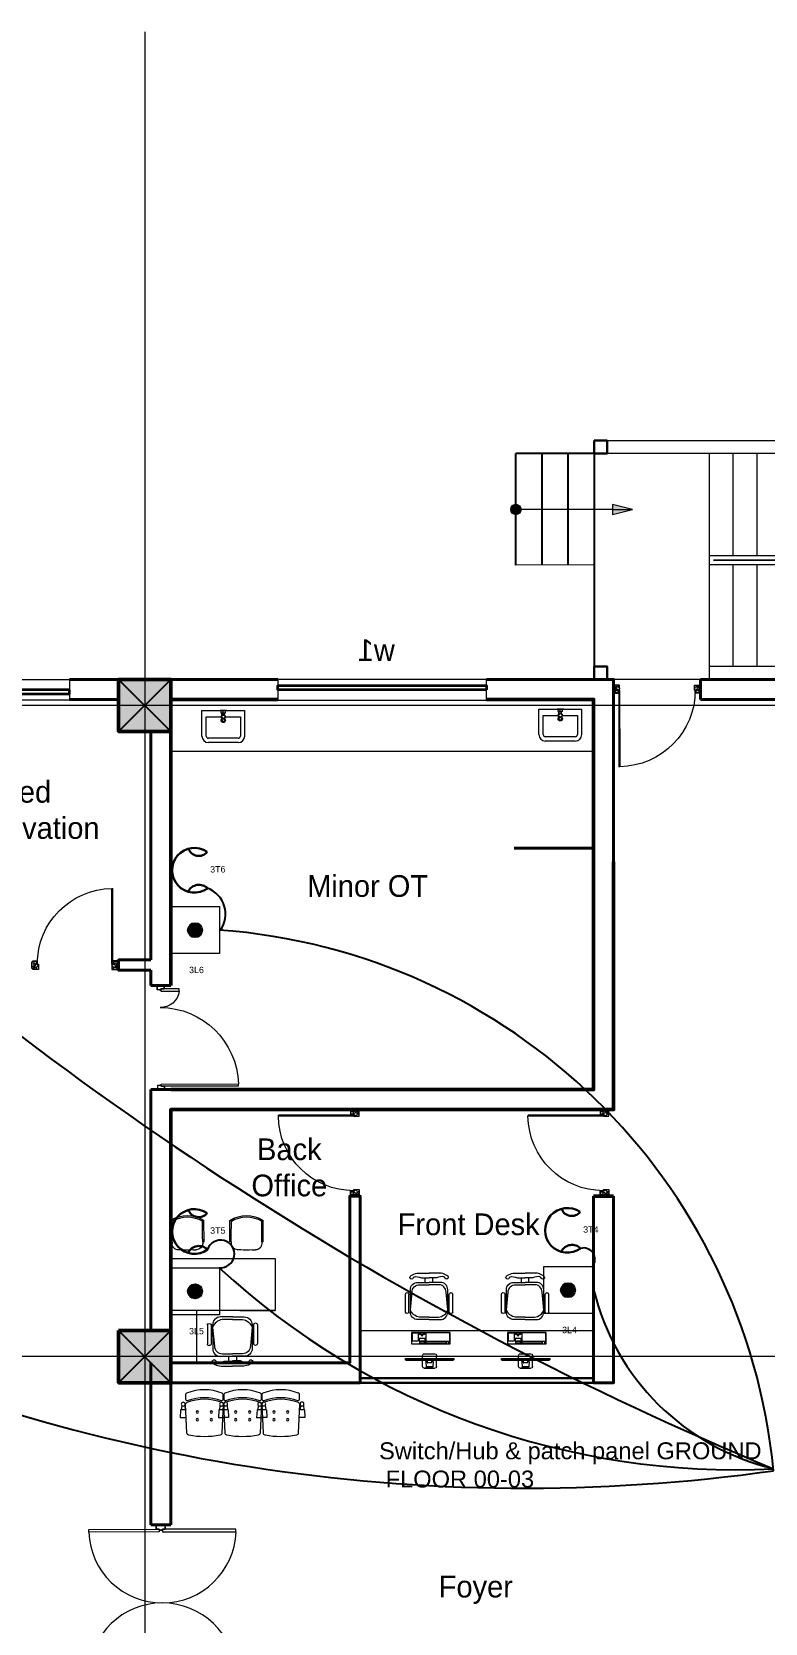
# Model space of a CAD drawing. Header units: millimetres. Extents: x 2419715 to 2617776, y 3786495 to 3864810.
# Drawn here: x 2443661 to 2452107, y 3837254 to 3855582 of the extents above; entities that cross this region are included whole.
import ezdxf

# ---------------------------------------------------------------- set-up
doc = ezdxf.new("R2010")
doc.units = ezdxf.units.MM
doc.header["$MEASUREMENT"] = 0
doc.linetypes.add('CENTER', pattern=[2, 1.25, -0.25, 0.25, -0.25])
doc.linetypes.add('DASHED', pattern=[0.75, 0.5, -0.25])
for name, color, linetype, lineweight in [('0newfurnture', 30, 'Continuous', 15), ('centreline', 52, 'CENTER', 5), ('Column-0.5', 14, 'Continuous', 50), ('Dimension- 0.15', 114, 'Continuous', 15), ('Dimension-137.5', 86, 'Continuous', 13), ('door', 41, 'Continuous', 5), ('Door Opening-0.09', 253, 'Continuous', 9), ('Elect Text', 51, 'Continuous', 50), ('Frame-0.3', 24, 'Continuous', 30), ('furniture', 34, 'Continuous', 15), ('Furniture Hospital-0.09', 44, 'Continuous', 9), ('Hatch', 9, 'Continuous', 9), ('hidden lines', 205, 'DASHED', 5), ('LAN', 60, 'Continuous', 25), ('Metal  workt-0.2', 13, 'Continuous', 20), ('Sill Level', 140, 'Continuous', 20), ('stairs', 6, 'Continuous', 25), ('Telephone points', 53, 'Continuous', 15), ('wall 0.4', 7, 'Continuous', 40), ('Wall-0.5', 7, 'Continuous', 50), ('WINDOW', 152, 'Continuous', 30), ('Windows Plan', 152, 'Continuous', 35)]:
    doc.layers.add(name, color=color, linetype=linetype, lineweight=lineweight)
doc.layers.add('Text-0.2', color=7, linetype='Continuous')
doc.styles.add('arial.', font='arial.ttf')
doc.styles.get("Standard").update_dxf_attribs({"font": 'arial.ttf'})

# ---------------------------------------------------------------- blocks, each defined once
blk = doc.blocks.new('sems')
at = {"layer": 'Dimension- 0.15', "ltscale": 5}
h = blk.add_hatch(dxfattribs=at)
h.set_pattern_fill('ANSI31', color=256, scale=25.555556)
h.set_pattern_definition([(45, (55035.0093, 4945698.8337), (-2.258813329, 2.258813329), [])])
h.paths.add_polyline_path([(2173550, 4150430), (2173550, 4150489), (2173491, 4150489, 0.414214)])
h.paths.add_polyline_path([(2173550, 4150430, 0.414214), (2173609, 4150489), (2173550, 4150489)])
h.paths.add_polyline_path([(2173550, 4150489), (2173609, 4150489, 0.414214), (2173550, 4150548)])
h.paths.add_polyline_path([(2173491, 4150489), (2173550, 4150489), (2173550, 4150548, 0.414214)])
for p, q in [((2174664, 4150546), (2174664, 4150431)), ((2174894, 4150489), (2174664, 4150546)), ((2174664, 4150431), (2174894, 4150489))]:
    blk.add_line(p, q, dxfattribs=at)
blk.add_lwpolyline([(2174664, 4150489), (2173550, 4150489)], dxfattribs=at)
blk.add_circle((2173550, 4150489), 59.1, dxfattribs=at)
blk.add_solid([(2174664, 4150546), (2174894, 4150489), (2174664, 4150431)], dxfattribs=at)
at = {"layer": 'Dimension-137.5', "ltscale": 5}
blk.add_line((2174664, 4150489), (2174894, 4150489), dxfattribs=at)
at = {"layer": 'Frame-0.3'}
for points in [[(2174450, 4151281), (2174450, 4151131), (2174600, 4151131), (2174600, 4151281)], [(2177075, 4151281), (2177075, 4151131), (2177225, 4151131), (2177225, 4151281)], [(2179700, 4151281), (2179700, 4151131), (2179850, 4151131), (2179850, 4151281)], [(2174450, 4148681), (2174450, 4148531), (2174600, 4148531), (2174600, 4148681)], [(2177075, 4148531), (2177075, 4148681), (2177225, 4148681), (2177225, 4148531)], [(2179700, 4148531), (2179700, 4148681), (2179850, 4148681), (2179850, 4148531)]]:
    blk.add_lwpolyline(points, close=True, dxfattribs=at)
at = {"layer": 'Metal  workt-0.2', "ltscale": 5}
for p, q in [((2174600, 4151281), (2179700, 4151281)), ((2175775, 4151131), (2175775, 4149956)), ((2176050, 4151131), (2176050, 4149956)), ((2176325, 4151131), (2176325, 4149956)), ((2176600, 4151131), (2176600, 4149956)), ((2176875, 4151131), (2176875, 4149956)), ((2177150, 4151131), (2177150, 4149956)), ((2177425, 4151131), (2177425, 4149956)), ((2177700, 4151131), (2177700, 4149956)), ((2177975, 4151131), (2177975, 4149956)), ((2178250, 4151131), (2178250, 4149956)), ((2178525, 4151131), (2178525, 4149956)), ((2179700, 4148681), (2179700, 4151131)), ((2175775, 4149856), (2175775, 4148681)), ((2176050, 4149856), (2176050, 4148681)), ((2176325, 4149856), (2176325, 4148681)), ((2176600, 4149856), (2176600, 4148681)), ((2176875, 4149856), (2176875, 4148681)), ((2177150, 4149856), (2177150, 4148681)), ((2177425, 4149856), (2177425, 4148681)), ((2177700, 4149856), (2177700, 4148681)), ((2177975, 4149856), (2177975, 4148681)), ((2178250, 4149856), (2178250, 4148681)), ((2178525, 4149856), (2178525, 4148681)), ((2175775, 4148531), (2174600, 4148531))]:
    blk.add_line(p, q, dxfattribs=at)
at = {"layer": 'Metal  workt-0.2'}
for points in [[(2177075, 4148531), (2179850, 4148531), (2179850, 4151131), (2174450, 4151131), (2174450, 4148531), (2174600, 4148531)], [(2179700, 4151131), (2174600, 4151131)], [(2174450, 4149851), (2173550, 4149847)], [(2179700, 4148681), (2175775, 4148681), (2175775, 4148531), (2176745, 4148531)]]:
    blk.add_lwpolyline(points, dxfattribs=at)
for points in [[(2175775, 4149956), (2175775, 4149856), (2178525, 4149856), (2178525, 4149956)], [(2175825, 4149906), (2175825, 4149906), (2178475, 4149906), (2178475, 4149906)]]:
    blk.add_lwpolyline(points, close=True, dxfattribs=at)
at = {"layer": 'stairs', "ltscale": 5}
for p, q in [((2174450, 4151281), (2174450, 4148531)), ((2173850, 4151131), (2173850, 4149848)), ((2174150, 4151131), (2174150, 4149849))]:
    blk.add_line(p, q, dxfattribs=at)
for points in [[(2173550, 4149847), (2173550, 4151131)], [(2174450, 4151131), (2173550, 4151131)]]:
    blk.add_lwpolyline(points, dxfattribs=at)
blk = doc.blocks.new('desk')
at = {"layer": 'Furniture Hospital-0.09', "lineweight": 0}
for p, q in [((82779.05, -33204.54), (82778.82, -33204.74)), ((82778.82, -33226.13), (82778.82, -33204.74)), ((82775.92, -33212.3), (82778.82, -33212.3)), ((82779.63, -33212.3), (82781.02, -33212.3)), ((82778.08, -33213.81), (82775.81, -33213.97)), ((82775.81, -33214.25), (82775.92, -33214.25)), ((82775.81, -33214.27), (82775.9, -33214.27)), ((82775.81, -33216.59), (82775.9, -33216.59)), ((82775.81, -33216.61), (82775.92, -33216.61)), ((82778.08, -33217.05), (82775.81, -33216.89)), ((82775.92, -33218.56), (82778.82, -33218.56)), ((82777.66, -33214.44), (82778.55, -33214.44)), ((82777.66, -33214.46), (82777.66, -33214.44)), ((82777.66, -33214.46), (82778.82, -33214.46)), ((82777.66, -33216.4), (82778.82, -33216.4)), ((82777.66, -33216.43), (82777.66, -33216.4)), ((82777.66, -33216.43), (82778.55, -33216.43)), ((82777.78, -33216.4), (82777.78, -33214.46)), ((82779.63, -33218.56), (82781.02, -33218.56)), ((82778.82, -33226.13), (82779.05, -33226.32))]:
    blk.add_line(p, q, dxfattribs=at)
at = {"layer": 'Furniture Hospital-0.09', "ltscale": 6}
for p, q in [((82800.5, -33204.96), (82808.49, -33204.96)), ((82800.5, -33206.58), (82808.49, -33206.58)), ((82813.91, -33213.95), (82815.89, -33213.95)), ((82813.91, -33217.32), (82815.89, -33217.32)), ((82800.5, -33224.69), (82808.49, -33224.69)), ((82800.5, -33226.31), (82808.49, -33226.31))]:
    blk.add_line(p, q, dxfattribs=at)
at = {"layer": 'Furniture Hospital-0.09', "lineweight": 0, "ltscale": 100}
for p, q in [((82786.19, -33223.54), (82786.19, -33206.09)), ((82786.19, -33206.09), (82791.32, -33206.09)), ((82786.51, -33207.8), (82787.14, -33207.8)), ((82786.51, -33217.09), (82786.51, -33207.8)), ((82786.57, -33206.96), (82786.57, -33206.39)), ((82786.57, -33206.39), (82787.14, -33206.39)), ((82787.14, -33206.96), (82786.57, -33206.96)), ((82787.14, -33206.39), (82787.14, -33206.96)), ((82787.14, -33207.8), (82787.14, -33217.09)), ((82787.44, -33217.12), (82787.44, -33206.33)), ((82787.44, -33206.33), (82791.11, -33206.33)), ((82791.11, -33206.33), (82791.11, -33217.12)), ((82791.32, -33206.09), (82791.32, -33223.54)), ((82787.14, -33217.09), (82786.51, -33217.09)), ((82786.54, -33219.95), (82786.54, -33217.6)), ((82786.54, -33217.6), (82787.14, -33217.6)), ((82787.14, -33219.95), (82786.54, -33219.95)), ((82787.14, -33217.6), (82787.14, -33219.95)), ((82791.11, -33217.12), (82787.44, -33217.12)), ((82787.5, -33220.04), (82787.5, -33217.45)), ((82787.5, -33217.45), (82788.59, -33217.45)), ((82788.59, -33220.04), (82787.5, -33220.04)), ((82788.59, -33217.45), (82788.59, -33220.04)), ((82790.03, -33219.2), (82790.03, -33218.45)), ((82790.03, -33218.45), (82790.54, -33218.45)), ((82790.54, -33219.2), (82790.03, -33219.2)), ((82790.54, -33217.57), (82790.99, -33217.57)), ((82790.54, -33218.45), (82790.54, -33217.57)), ((82790.54, -33220.07), (82790.54, -33219.2)), ((82790.99, -33220.07), (82790.54, -33220.07)), ((82790.99, -33217.57), (82790.99, -33220.07)), ((82791.32, -33223.54), (82786.19, -33223.54)), ((82787.5, -33223.2), (82787.5, -33220.34)), ((82787.5, -33220.34), (82791.08, -33220.34)), ((82791.08, -33223.2), (82787.5, -33223.2)), ((82791.08, -33220.34), (82791.08, -33223.2))]:
    blk.add_line(p, q, dxfattribs=at)
at = {"layer": 'Furniture Hospital-0.09', "lineweight": 0}
for points in [[(82779.63, -33226.32), (82779.63, -33204.54), (82779.05, -33204.54), (82779.05, -33226.32), (82779.63, -33226.32)], [(82775.23, -33217.86), (82775.23, -33213)], [(82781.72, -33217.86), (82781.72, -33213)], [(82775.81, -33216.89), (82775.81, -33213.97)], [(82775.9, -33216.59), (82775.9, -33214.27)], [(82775.92, -33216.61), (82775.92, -33214.25)]]:
    blk.add_lwpolyline(points, dxfattribs=at)
at = {"layer": 'Furniture Hospital-0.09', "ltscale": 6}
for points in [[(82797.14, -33215.63), (82797.14, -33210.58, -0.414214), (82800.51, -33207.21), (82810.61, -33207.21, -0.418376), (82813.91, -33210.58), (82813.91, -33215.63)], [(82798.2, -33215.63), (82798.2, -33211.34, -0.28028), (82801.57, -33207.21), (82809.51, -33207.97, -0.418376), (82812.81, -33211.34), (82812.81, -33215.63)], [(82816.29, -33208.59, -0.214578), (82815.89, -33212.17), (82815.89, -33215.63)], [(82816.6, -33207.07, -0.207066), (82818.07, -33212.19), (82818.07, -33215.63)], [(82797.14, -33215.63), (82797.14, -33220.69, 0.414214), (82800.51, -33224.06), (82810.61, -33224.06, 0.418376), (82813.91, -33220.69), (82813.91, -33215.63)], [(82798.2, -33215.63), (82798.2, -33219.93, 0.28028), (82801.57, -33224.06), (82809.51, -33223.3, 0.418376), (82812.81, -33219.93), (82812.81, -33215.63)], [(82816.29, -33222.68, 0.214578), (82815.89, -33219.1), (82815.89, -33215.63)], [(82816.6, -33224.2, 0.207066), (82818.07, -33219.08), (82818.07, -33215.63)]]:
    blk.add_lwpolyline(points, format="xyb", dxfattribs=at)
at = {"layer": 'Furniture Hospital-0.09', "lineweight": 0}
for points in [[(82778.08, -33213.81, -0.263666), (82778.48, -33213.95), (82778.55, -33214.07), (82778.55, -33214.44)], [(82778.08, -33217.05, 0.263666), (82778.48, -33216.91), (82778.55, -33216.79), (82778.55, -33216.43)]]:
    blk.add_lwpolyline(points, format="xyb", dxfattribs=at)
for centre, radius in [((82775.38, -33213.84), 0.0699), ((82775.38, -33214.41), 0.0699), ((82775.38, -33214.99), 0.0699), ((82775.38, -33215.57), 0.0699), ((82775.38, -33216.15), 0.0699), ((82775.38, -33216.73), 0.0699), ((82775.38, -33217.31), 0.0699), ((82775.38, -33217.89), 0.0699), ((82779.34, -33213.98), 0.0463), ((82779.34, -33216.88), 0.0463)]:
    blk.add_circle(centre, radius, dxfattribs=at)
at = {"layer": 'Furniture Hospital-0.09', "ltscale": 6}
for centre, radius, start, end in [((82800.65, -33205.77), 0.824, 100.57806, 259.64196), ((82808.49, -33205.77), 0.812, 270, 90), ((82816.19, -33207.78), 0.823, 59.8228, 277.53485), ((82800.65, -33225.5), 0.824, 100.35804, 259.42194), ((82808.49, -33225.5), 0.812, 270, 90), ((82816.19, -33223.49), 0.823, 82.46515, 300.1772)]:
    blk.add_arc(centre, radius, start, end, dxfattribs=at)
at = {"layer": 'Furniture Hospital-0.09', "lineweight": 0}
for centre, start, end in [((82775.92, -33213), 90, 180), ((82781.02, -33213), 0, 90), ((82775.92, -33217.86), 180, 270), ((82781.02, -33217.86), 270, 0)]:
    blk.add_arc(centre, 0.695, start, end, dxfattribs=at)
blk = doc.blocks.new("door 3'3")
at = {"layer": 'door'}
for p, q in [((82769.36, -31237.4), (82769.36, -31203.37)), ((82769.84, -31203.37), (82769.36, -31203.37)), ((82769.84, -31237.4), (82769.84, -31203.37))]:
    blk.add_line(p, q, dxfattribs=at)
at = {"layer": 'door', "ltscale": 80}
for points in [[(82769.84, -31239.84), (82767.36, -31239.84), (82767.36, -31239.37), (82766.88, -31239.37), (82766.88, -31236.38), (82767.36, -31236.38), (82767.36, -31235.91), (82769.36, -31235.91), (82769.36, -31237.4), (82769.84, -31237.4)], [(82802.93, -31239.84), (82805.41, -31239.84), (82805.41, -31239.37), (82805.88, -31239.37), (82805.88, -31236.38), (82805.41, -31236.38), (82805.41, -31235.91), (82803.4, -31235.91), (82803.4, -31237.4), (82802.93, -31237.4)]]:
    blk.add_lwpolyline(points, close=True, dxfattribs=at)
blk.add_arc((82769.36, -31237.4), 34.04, 0, 89.20471, dxfattribs=at)
at = {"layer": 'Hatch'}
for centre, radius, start, end in [((82767.7, -31239.85), 2.68, 36.75824, 107.53286), ((82767.27, -31240.34), 1.96, 14.76809, 101.35249), ((82768.07, -31239.12), 3.04, 64.81981, 103.53483), ((82757.2, -31236.2), 10.64, 342.68423, 1.60142), ((82764.36, -31235.92), 4.57, 311.03249, 0.21009), ((82767.3, -31236.13), 3.25, 271.0473, 321.53187), ((82805.07, -31239.85), 2.68, 72.46714, 143.24176), ((82805.47, -31236.13), 3.25, 218.46813, 268.9527), ((82804.7, -31239.12), 3.04, 76.46517, 115.18019), ((82805.49, -31240.34), 1.96, 78.64751, 165.23191), ((82808.41, -31235.92), 4.57, 179.78991, 228.96751), ((82815.57, -31236.2), 10.64, 178.39858, 197.31577)]:
    blk.add_arc(centre, radius, start, end, dxfattribs=at)
blk = doc.blocks.new('MAIN DOOR')
at = {"layer": 'door', "ltscale": 1000}
for points in [[(2313.47, 188.53), (2347.4, 188.53), (2347.4, 187.28), (2313.47, 187.28)], [(2381.32, 188.53), (2348.88, 188.53), (2348.88, 187.28), (2381.32, 187.28)]]:
    blk.add_lwpolyline(points, close=True, dxfattribs=at)
for points in [[(2346.08, 190.6), (2346.08, 188.53)], [(2348.88, 188.12), (2347.4, 188.12), (2347.4, 188.53), (2346.08, 188.53), (2346.08, 190.6), (2350.2, 190.6)], [(2347.4, 188.12), (2348.88, 188.12), (2348.88, 188.53), (2350.2, 188.53), (2350.2, 190.6), (2346.08, 190.6)], [(2350.2, 190.6), (2350.2, 188.53)], [(2313.41, 120.66), (2347.33, 120.66), (2347.33, 121.91), (2313.41, 121.91), (2313.41, 120.66)], [(2348.82, 121.07), (2347.33, 121.07), (2347.33, 120.66), (2346.01, 120.66), (2346.01, 118.6), (2350.14, 118.6)], [(2347.33, 121.07), (2348.82, 121.07), (2348.82, 120.66), (2350.14, 120.66), (2350.14, 118.6), (2346.01, 118.6)], [(2346.01, 118.6), (2346.01, 120.66)], [(2381.26, 120.66), (2348.82, 120.66), (2348.82, 121.91), (2381.26, 121.91), (2381.26, 120.66)], [(2350.14, 118.6), (2350.14, 120.66)]]:
    blk.add_lwpolyline(points, dxfattribs=at)
at = {"layer": 'Door Opening-0.09', "ltscale": 1000}
for centre, radius, start, end in [((2347.4, 188.53), 33.94, 182.11678, 357.88255), ((2347.33, 120.66), 33.95, 2.11669, 177.88264)]:
    blk.add_arc(centre, radius, start, end, dxfattribs=at)
at = {"layer": 'WINDOW', "ltscale": 5}
blk.add_line((2350.14, 190.6), (2350.14, 190.6), dxfattribs=at)
blk = doc.blocks.new("door 5'")
at = {"layer": 'door', "ltscale": 1000}
for points in [[(2177525, 4317078), (2177525, 4317062), (2177516, 4317062), (2177516, 4317020), (2177473, 4317020), (2177474, 4317105)], [(2177525, 4317062), (2177525, 4317105), (2177474, 4317105), (2177473, 4317020)], [(2177473, 4317020), (2177516, 4317020)], [(2177474, 4317105), (2177516, 4317105)], [(2178697, 4316120), (2178697, 4317060), (2178671, 4317060), (2178671, 4316120), (2178697, 4316120)], [(2178689, 4317076), (2178689, 4317060), (2178697, 4317060), (2178697, 4317018), (2178740, 4317018), (2178740, 4317104)], [(2178689, 4317060), (2178689, 4317104), (2178740, 4317104), (2178740, 4317018)], [(2178740, 4317018), (2178697, 4317018)]]:
    blk.add_lwpolyline(points, dxfattribs=at)
blk.add_lwpolyline([(2177516, 4316839), (2177516, 4317062), (2177543, 4317062), (2177543, 4316839)], close=True, dxfattribs=at)
at = {"layer": 'Door Opening-0.09', "ltscale": 1000}
for centre, radius, start, end in [((2177516, 4317062), 224, 276.6944, 2.344), ((2178697, 4317076), 957, 180.3416, 268.4244)]:
    blk.add_arc(centre, radius, start, end, dxfattribs=at)
at = {"layer": 'WINDOW', "ltscale": 5}
blk.add_line((2177474, 4317104), (2177474, 4317104), dxfattribs=at)
blk = doc.blocks.new('2ft column')
at = {"layer": 'Hatch', "ltscale": 5}
h = blk.add_hatch(color=256, dxfattribs=at)
h.dxf.hatch_style = 1
h.paths.add_polyline_path([(2207385, 4176559), (2207985, 4176559), (2207985, 4175959), (2207385, 4175959)])
at = {"layer": 'Column-0.5', "ltscale": 5}
blk.add_lwpolyline([(2207385, 4176559), (2207985, 4176559), (2207985, 4175959), (2207385, 4175959)], close=True, dxfattribs=at)
at = {"layer": 'Defpoints', "ltscale": 5}
for points in [[(2207985, 4176559), (2207385, 4175959)], [(2207985, 4175959), (2207385, 4176559)]]:
    blk.add_lwpolyline(points, dxfattribs=at)
blk = doc.blocks.new('main grid')
at = {"layer": 'centreline', "ltscale": 5}
for p, q in [((2526411, 4018930), (2526411, 3987284)), ((2559988, 4011172), (2515645, 4011172)), ((2559988, 4003672), (2515645, 4003672))]:
    blk.add_line(p, q, dxfattribs=at)
at = {"layer": 'Hatch'}
for p in [(318726, -165087), (318726, -172587)]:
    blk.add_blockref('2ft column', p, dxfattribs=at)
blk = doc.blocks.new('d1')
at = {"layer": 'door'}
for p, q in [((2442.75, 10745.72), (2408.32, 10745.72)), ((2442.75, 10746.15), (2408.33, 10746.15)), ((2408.33, 10746.15), (2408.33, 10745.72))]:
    blk.add_line(p, q, dxfattribs=at)
at = {"layer": 'door', "ltscale": 80}
for points in [[(2445, 10779.7), (2445, 10781.99), (2444.56, 10781.99), (2444.56, 10782.43), (2441.8, 10782.43), (2441.8, 10781.99), (2441.36, 10781.99), (2441.36, 10780.14), (2442.75, 10780.14), (2442.75, 10779.7)], [(2445, 10746.15), (2445, 10743.87), (2444.56, 10743.87), (2444.56, 10743.43), (2441.8, 10743.43), (2441.8, 10743.87), (2441.36, 10743.87), (2441.36, 10745.72), (2442.75, 10745.72), (2442.75, 10746.15)]]:
    blk.add_lwpolyline(points, close=True, dxfattribs=at)
at = {"layer": 'Door Opening-0.09', "ltscale": 80}
blk.add_arc((2442.75, 10745.72), 34.42, 90, 179.27403, dxfattribs=at)
at = {"layer": 'hidden lines'}
for centre, radius, start, end in [((2441.64, 10791.37), 9.82, 268.39858, 287.31577), ((2441.38, 10784.76), 4.22, 269.78991, 318.96751), ((2444.33, 10781.34), 2.81, 166.46517, 205.18019), ((2445.01, 10781.68), 2.48, 162.46714, 233.24176), ((2441.57, 10782.05), 3, 308.46813, 358.9527), ((2445.46, 10782.07), 1.81, 168.64751, 255.23191), ((2441.64, 10734.49), 9.82, 72.68423, 91.60142), ((2441.38, 10741.1), 4.22, 41.03249, 90.21009), ((2444.33, 10744.52), 2.81, 154.81981, 193.53483), ((2445.01, 10744.18), 2.48, 126.75824, 197.53286), ((2441.57, 10743.81), 3, 1.0473, 51.53187), ((2445.46, 10743.79), 1.81, 104.76809, 191.35249)]:
    blk.add_arc(centre, radius, start, end, dxfattribs=at)
blk = doc.blocks.new('TAP')
at = {"layer": 'Furniture Hospital-0.09', "linetype": 'Continuous'}
for p, q in [((0, 38), (0, -38)), ((5, 38), (0, 38)), ((5, 38), (5, -38)), ((30, 25), (5, 25)), ((30, 0), (5, 0)), ((30, 25), (30, -25)), ((56, 16), (30, 16)), ((51, 7), (48, 8)), ((59, 19), (57, 22)), ((73, 24), (73, 27)), ((88, 20), (89, 22)), ((97, 15), (125, 12)), ((97, 8), (100, 9)), ((5, -38), (0, -38)), ((30, -25), (5, -25)), ((56, -16), (30, -16)), ((51, -8), (48, -9)), ((60, -20), (58, -22)), ((74, -24), (74, -27)), ((88, -19), (90, -22)), ((97, -7), (100, -8)), ((97, -15), (125, -12))]:
    blk.add_line(p, q, dxfattribs=at)
for radius in [21.2, 19.7]:
    blk.add_circle((74, 0), radius, dxfattribs=at)
for centre, radius, start, end in [((74, 0), 27.2, 163.0512, 199.0512), ((74, 0), 24.2, 127.0512, 163.0512), ((74, 0), 27.2, 91.0512, 127.0512), ((74, 0), 24.2, 55.0512, 91.0512), ((74, 0), 27.2, 19.0512, 55.0512), ((74, 0), 24.2, 343.0512, 19.0512), ((95, 0), 32.6, 337.45, 22.55), ((74, 0), 24.2, 199.0512, 235.0512), ((74, 0), 27.2, 235.0512, 271.0512), ((74, 0), 24.2, 271.0512, 307.0512), ((74, 0), 27.2, 307.0512, 343.0512)]:
    blk.add_arc(centre, radius, start, end, dxfattribs=at)
blk = doc.blocks.new('bazin')
at = {"layer": '0newfurnture', "ltscale": 5}
for p, q in [((2434577, 4011590), (2435069, 4011590)), ((2434577, 4011295), (2434577, 4011590)), ((2434626, 4011295), (2434626, 4011516)), ((2434626, 4011516), (2434799, 4011516)), ((2434847, 4011516), (2435020, 4011516)), ((2435020, 4011516), (2435020, 4011295)), ((2435069, 4011590), (2435069, 4011295)), ((2434996, 4011270), (2434651, 4011270)), ((2434996, 4011221), (2434651, 4011221))]:
    blk.add_line(p, q, dxfattribs=at)
blk.add_circle((2434823, 4011477), 25.6, dxfattribs=at)
for centre, radius, start, end in [((2434651, 4011295), 73.8, 180, 270), ((2434651, 4011295), 24.6, 180, 270), ((2434996, 4011295), 73.8, 270, 0), ((2434996, 4011295), 24.6, 270, 0)]:
    blk.add_arc(centre, radius, start, end, dxfattribs=at)
at = {"layer": '0newfurnture', "ltscale": 5, "xscale": 0.9842520018725999, "yscale": 0.9842520018725999, "zscale": 0.9842520018725999, "rotation": 270}
blk.add_blockref('TAP', (2434823, 4011590), dxfattribs=at)
blk = doc.blocks.new('BANCAS')
at = {"layer": 'Furniture Hospital-0.09'}
for p, q in [((-0.236, -0.247), (-0.314, -0.247)), ((-0.309, -0.347), (-0.314, -0.247)), ((-0.241, -0.347), (-0.309, -0.347)), ((-0.294, -0.405), (-0.3, -0.347)), ((-0.256, -0.405), (-0.25, -0.347)), ((0.314, -0.25), (0.236, -0.25)), ((0.309, -0.35), (0.241, -0.35)), ((0.256, -0.409), (0.25, -0.35)), ((0.294, -0.409), (0.3, -0.35)), ((0.309, -0.35), (0.314, -0.25))]:
    blk.add_line(p, q, dxfattribs=at)
blk.add_lwpolyline([(0.227, -0.048, 0.346546), (0.203, -0.019, 0.095695), (-0.203, -0.019, 0.346546), (-0.227, -0.048), (-0.244, -0.417, 0.318973), (-0.225, -0.447, 0.193005), (0.225, -0.447, 0.318973), (0.244, -0.417)], format="xyb", close=True, dxfattribs=at)
blk.add_lwpolyline([(-0.245, -0.522), (-0.245, -0.489, -0.522832), (-0.218, -0.471, 0.18), (0.218, -0.471, -0.522832), (0.245, -0.489), (0.245, -0.547, -0.306573), (0.232, -0.565, -0.192782), (-0.232, -0.565, -0.306573), (-0.245, -0.547), (-0.245, -0.504)], format="xyb", dxfattribs=at)
for centre, radius in [((-0.09, -0.22), 0.015), ((0.09, -0.22), 0.015), ((-0.275, -0.422), 0.025), ((-0.09, -0.32), 0.015), ((0.09, -0.32), 0.015), ((0.275, -0.425), 0.025)]:
    blk.add_circle(centre, radius, dxfattribs=at)
blk = doc.blocks.new('A$C72AE6952')
at = {"ltscale": 20, "xscale": 800, "yscale": 800, "zscale": 800, "row_count": 1, "column_count": 3, "row_spacing": 0, "column_spacing": 440.0000000000001}
blk.add_blockref('BANCAS', (-440, 0), dxfattribs=at)
blk = doc.blocks.new('ADHIKRIT')
at = {"layer": 'furniture'}
for p, q in [((900, 1351), (0, 1351)), ((0, 1351), (0, -450)), ((0, 741), (0, 1351)), ((900, -450), (900, 1351)), ((1187, 1121), (1153, 1121)), ((1187, 1145), (1558, 1147)), ((1187, 1145), (1187, 1121)), ((1187, 1121), (1545, 1123)), ((-245, 1046), (-569, 1047)), ((-245, 980), (-569, 981)), ((1048, 956), (1048, 1014)), ((-789, 683), (-869, 683)), ((1050, 758), (1050, 711)), ((1050, 700), (1050, 711)), ((1189, 595), (1157, 595)), ((1187, 595), (1187, 571)), ((1187, 571), (1558, 573)), ((1189, 595), (1286, 595)), ((1287, 595), (1545, 597)), ((-789, 547), (-869, 547)), ((-900, 0), (0, 0)), ((-900, -450), (-900, 0)), ((-247, 247), (-571, 248)), ((-247, 182), (-571, 182)), ((1189, 102), (1157, 102)), ((1187, 126), (1558, 124)), ((1187, 102), (1187, 126)), ((1189, 102), (1286, 101)), ((1287, 101), (1545, 100)), ((1048, -260), (1048, -318)), ((1050, -4), (1050, -14)), ((1050, -61), (1050, -14)), ((0, -450), (-900, -450)), ((0, -450), (900, -450)), ((1187, -425), (1153, -425)), ((1187, -425), (1545, -426)), ((1187, -449), (1187, -425)), ((1187, -449), (1558, -450))]:
    blk.add_line(p, q, dxfattribs=at)
for points in [[(-897, 962, 0.207066), (-957, 755), (-957, 615)], [(-885, 900, 0.214578), (-869, 755), (-869, 615)], [(-110, 614), (-109, 818, 0.414214), (-246, 955), (-655, 956, 0.418376), (-789, 820), (-789, 615)], [(-153, 614), (-152, 788, 0.28028), (-288, 955), (-610, 925, 0.418376), (-744, 789), (-745, 615)], [(-899, 268, -0.207066), (-958, 476), (-957, 615)], [(-886, 330, -0.214578), (-870, 475), (-869, 615)], [(-110, 614), (-110, 409, -0.414214), (-247, 273), (-656, 274, -0.418376), (-790, 410), (-789, 615)], [(-153, 614), (-153, 440, -0.28028), (-290, 273), (-612, 304, -0.418376), (-745, 441), (-745, 615)]]:
    blk.add_lwpolyline(points, format="xyb", dxfattribs=at)
for centre, radius, start, end in [((1154, 1015), 106, 90.3083, 180.3083), ((1203, 1157), 39.5, 294.3355, 296.5711), ((1099, 860), 518, 329.4756, 30.5244), ((1099, 860), 542, 328.0257, 31.9845), ((-881, 933), 33.3, 262.3354, 120.0474), ((-569, 1014), 32.9, 89.8702, 269.8702), ((-245, 1013), 32.9, 269.8702, 89.8702), ((1753, 864), 711, 172.5908, 188.6233), ((1157, 701), 106, 180.3083, 270.3083), ((-882, 297), 33.3, 239.693, 97.4051), ((-571, 215), 32.9, 89.8702, 269.8702), ((-253, 214), 33.4, 280.4483, 79.5122), ((1157, -4), 106, 89.6917, 179.6917), ((1099, -163), 518, 329.4756, 30.5244), ((1099, -163), 542, 328.0155, 31.9743), ((1753, -168), 711, 171.3767, 187.4092), ((1154, -319), 106, 179.6917, 269.6917), ((1203, -461), 39.5, 63.4289, 65.6645)]:
    blk.add_arc(centre, radius, start, end, dxfattribs=at)
blk = doc.blocks.new('w1')
at = {"layer": 'Sill Level'}
blk.add_lwpolyline([(2460641, 3827503), (2460641, 3825103), (2460401, 3825103), (2460401, 3827503)], close=True, dxfattribs=at)
at = {"layer": 'Windows Plan'}
blk.add_lwpolyline([(2460521, 3825103), (2460521, 3827503), (2460473, 3827503), (2460473, 3825103)], close=True, dxfattribs=at)
at = {"layer": 'Text-0.2', "ltscale": 5, "insert": (2460188, 3826157), "char_height": 250, "attachment_point": 7, "rotation": 90.0008, "style": 'arial.'}
blk.add_mtext('{\\fStylus BT|b0|i0|c0|p34;w1}', dxfattribs=at)
blk = doc.blocks.new('w2')
at = {"layer": 'Sill Level'}
blk.add_lwpolyline([(2444138, 3818930), (2445638, 3818930), (2445638, 3818690), (2444138, 3818690)], close=True, dxfattribs=at)
at = {"layer": 'Windows Plan'}
blk.add_lwpolyline([(2445638, 3818810), (2444138, 3818810), (2444138, 3818762), (2445638, 3818762)], close=True, dxfattribs=at)
at = {"layer": 'Text-0.2', "ltscale": 5, "insert": (2444664, 3819054), "char_height": 250, "attachment_point": 7, "rotation": 0.0008, "style": 'arial.'}
blk.add_mtext('{\\fStylus BT|b0|i0|c0|p34;w2}', dxfattribs=at)
blk = doc.blocks.new('lan')
at = {"layer": 'LAN', "ltscale": 3}
blk.add_hatch(color=256, dxfattribs=at).paths.add_polyline_path([(904043, -140861, 1), (904135, -140861, 1)])
at = {"layer": 'LAN', "lineweight": 20, "ltscale": 3}
blk.add_lwpolyline([(903933, -140711), (904245, -140711), (904245, -141012), (903933, -141012)], close=True, dxfattribs=at)
at = {"layer": 'LAN', "ltscale": 3}
blk.add_circle((904089, -140861), 45.6, dxfattribs=at)
blk = doc.blocks.new('tel')
at = {"layer": 'Telephone points', "lineweight": 30}
for centre, radius, start, end in [((904092, -135999), 143, 145.3092, 35.8587), ((903930, -135971), 70.1, 289.0836, 50.6504), ((904263, -135969), 78, 135.7922, 242.2322)]:
    blk.add_arc(centre, radius, start, end, dxfattribs=at)

msp = doc.modelspace()

# ---------------------------------------------------------------- linework, layer by layer
at = {"layer": '0newfurnture', "ltscale": 5}
msp.add_lwpolyline([(2448896, 3847894), (2450131, 3847894), (2450131, 3847294), (2445261, 3847294), (2445261, 3847894), (2446496, 3847894)], dxfattribs=at)
at = {"layer": 'Furniture Hospital-0.09', "ltscale": 5}
msp.add_lwpolyline([(2447443, 3840624), (2450131, 3840624)], dxfattribs=at)
at = {"layer": 'LAN', "ltscale": 5}
for centre, radius, start, end in [((2467107, 3874986), 38920, 226.966, 247.4814), ((2445575, 3845421), 317, 324.423, 69.8224), ((2445321, 3838340), 6915, 5.562, 85.8639), ((2445835, 3841506), 159, 264.655, 160.9606), ((2450016, 3841445), 131, 319.9543, 105.6612), ((2451765, 3847785), 8763, 227.2767, 272.8694), ((2452852, 3841758), 2800, 193.6231, 256.6115), ((2449343, 3859258), 20449, 244.1024, 278.0418)]:
    msp.add_arc(centre, radius, start, end, dxfattribs=at)
at = {"layer": 'wall 0.4', "ltscale": 5}
for p, q in [((2451361, 3847894), (2451361, 3848124)), ((2450131, 3846181), (2449216, 3846181)), ((2445261, 3838387), (2445261, 3840254)), ((2445031, 3838387), (2445261, 3838387))]:
    msp.add_line(p, q, dxfattribs=at)
for points in [[(2444096, 3848124), (2444661, 3848124)], [(2446496, 3848124), (2445261, 3848124)], [(2450361, 3845304), (2450361, 3848124), (2448896, 3848124)], [(2452973, 3848124), (2451361, 3848124)], [(2444096, 3847894), (2444661, 3847894)], [(2452973, 3847894), (2451361, 3847894)], [(2445031, 3847524), (2445031, 3844894)], [(2445031, 3844774), (2444661, 3844774), (2444661, 3844894), (2445031, 3844894)], [(2445031, 3844774), (2445031, 3844599)], [(2445261, 3844599), (2445031, 3844599)], [(2445031, 3843399), (2445031, 3840624)], [(2445261, 3843399), (2445031, 3843399)], [(2445261, 3840024), (2447443, 3840024), (2447443, 3842172), (2447322, 3842172), (2447322, 3840254), (2445261, 3840254)], [(2450131, 3842172), (2450131, 3840024), (2450361, 3840024), (2450361, 3842172)], [(2445031, 3838387), (2445031, 3840254)]]:
    msp.add_lwpolyline(points, dxfattribs=at)
at = {"layer": 'Wall-0.5', "ltscale": 5}
msp.add_line((2450361, 3842172), (2450131, 3842172), dxfattribs=at)
for points in [[(2445261, 3847894), (2446496, 3847894)], [(2448896, 3847894), (2450131, 3847894), (2450131, 3843399), (2445261, 3843399)], [(2445261, 3844599), (2445261, 3847524)], [(2450361, 3846024), (2450361, 3843169), (2445261, 3843169), (2445261, 3840624)]]:
    msp.add_lwpolyline(points, dxfattribs=at)
at = {"layer": 'WINDOW', "ltscale": 5}
for points in [[(2447443, 3840075), (2450131, 3840075)], [(2447443, 3840024), (2450131, 3840024)]]:
    msp.add_lwpolyline(points, dxfattribs=at)

# ---------------------------------------------------------------- block references
at = {"layer": '0newfurnture', "ltscale": 5}
msp.add_blockref('main grid', (-81450, -163348), dxfattribs=at)
at = {"layer": '0newfurnture'}
for p in [(11043, -163824), (14924, -163807)]:
    msp.add_blockref('bazin', p, dxfattribs=at)
at = {"layer": 'door', "xscale": -0.9473750180788149, "yscale": 0.9473750180788149, "zscale": 0.9473750180788149, "rotation": 90.00401332456309}
msp.add_blockref("door 5'", (6534879, 5907769), dxfattribs=at)
at = {"layer": 'Door Opening-0.09'}
for name, p, xscale, yscale, zscale, rotation in [('d1', (2174925, 3785206), -25.64102998076803, 25.64102998076803, 25.64102998076803, 270.0333351142592), ("door 3'3", (1649081, 5958322), -25.55555555555556, 25.55555555555556, 25.55555555555556, 90), ("door 3'3", (1651956, 5958322), -25.55555555555556, 25.55555555555556, 25.55555555555556, 90), ('MAIN DOOR', (2503845, 3841403), 24.99999476371197, 24.99999476371197, 24.99999476371197, 180.049735942377)]:
    msp.add_blockref(name, p, dxfattribs=dict(at, xscale=xscale, yscale=yscale, zscale=zscale, rotation=rotation))
at = {"layer": 'Door Opening-0.09', "xscale": -25.55555555555556, "yscale": 25.55555555555556, "zscale": 25.55555555555556}
msp.add_blockref("door 3'3", (4559811, 4643135), dxfattribs=at)
at = {"layer": 'furniture', "extrusion": (0, 0, -1), "xscale": 0.6669998082076751, "yscale": 0.6669998082076751, "zscale": -0.6669998082076751, "rotation": 90.00000000000011}
msp.add_blockref('ADHIKRIT', (-2445561, 3840854), dxfattribs=at)
at = {"layer": 'Furniture Hospital-0.09'}
for name, p, xscale, yscale, zscale, rotation in [('desk', (3297080, 1724824), -25.55555555555556, 25.55555555555556, 25.55555555555556, 270), ('desk', (3298186, 1724824), -25.55555555555556, 25.55555555555556, 25.55555555555556, 270), ('A$C72AE6952', (2446136, 3839402), -1.107692350907673, 1.107692350907673, 1.107692306891935, 180)]:
    msp.add_blockref(name, p, dxfattribs=dict(at, xscale=xscale, yscale=yscale, zscale=zscale, rotation=rotation))
at = {"layer": 'LAN', "linetype": 'Continuous', "xscale": 1.797462406102568, "yscale": 1.797462406102568, "zscale": 1.797462406102568, "rotation": 180.0000108807301}
for p in [(4070607, 3592044), (4070607, 3587884), (4074903, 3587897)]:
    msp.add_blockref('lan', p, dxfattribs=at)
at = {"layer": 'Telephone points', "linetype": 'Continuous', "xscale": 1.797462406102568, "yscale": 1.797462406102568, "zscale": 1.797462406102568, "rotation": 270.0000108807301}
for p in [(2689986, 5470997), (2689986, 5466837), (2694282, 5466850)]:
    msp.add_blockref('tel', p, dxfattribs=at)
at = {"layer": 'wall 0.4'}
for name, p in [('sems', (275686, -300407)), ('w2', (-1542, 29194))]:
    msp.add_blockref(name, p, dxfattribs=at)
at = {"layer": 'wall 0.4', "xscale": -1, "rotation": 90}
msp.add_blockref('w1', (6273999, 6308525), dxfattribs=at)

# ---------------------------------------------------------------- texts
at = {"layer": 'Elect Text', "ltscale": 3}
for s, p in [('3T6', (2445715, 3845900)), ('3L6', (2445472, 3844741)), ('3T5', (2445715, 3841740)), ('3T4', (2450011, 3841752)), ('3L4', (2449768, 3840594)), ('3L5', (2445472, 3840581))]:
    msp.add_text(s, height=73.3, rotation=0, dxfattribs=at).set_placement(p)
at = {"layer": 'Elect Text', "insert": (2447660, 3839337), "char_height": 195.01, "attachment_point": 1}
msp.add_mtext('Switch/Hub & patch panel GROUND\\P FLOOR 00-03', dxfattribs=at)
at = {"layer": 'Text-0.2', "ltscale": 5, "char_height": 250, "attachment_point": 7, "rotation": 0.0008, "style": 'arial.'}
for s, insert in [('{\\fStylus BT|b0|i0|c0|p34;Isolated \\Pobservation}', (2442713, 3846284)), ('{\\fStylus BT|b0|i0|c0|p34;Minor OT}', (2446832, 3845616)), ('\\pxqc;{\\fStylus BT|b0|i0|c0|p34;Back\\POffice}', (2446190, 3842167)), ('{\\fStylus BT|b0|i0|c0|p34;Front Desk}', (2447875, 3841720)), ('{\\fStylus BT|b0|i0|c0|p34;Foyer}', (2448347, 3837475))]:
    msp.add_mtext(s, dxfattribs=dict(at, insert=insert))

doc.saveas('drawing.dxf')
